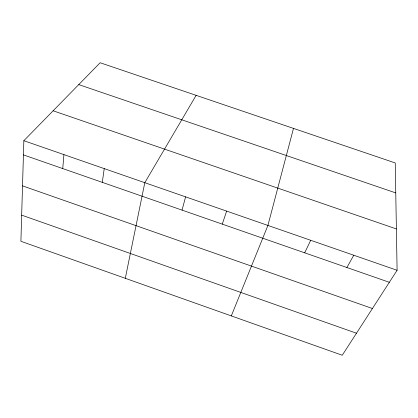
<?xml version="1.0" encoding="UTF-8"?>
<svg xmlns="http://www.w3.org/2000/svg" width="418" height="418" viewBox="0 0 418 418"><rect width="100%" height="100%" fill="white"/><g stroke="black" fill="none" stroke-linecap="round" stroke-linejoin="round"><path stroke-width="0.63" d="M23.847 140.704L20.9 241.29L342.264 355.253L397.1 270.279L395.245 162.947L100.137 62.747L23.847 140.704L397.1 270.279M62.742 168.574L63.928 154.618M102.279 182.342L104.244 168.611M125.301 278.31L144.8 182.692L196.136 95.346M293.493 128.399L267.917 225.433L231.311 315.904M182.044 210.118L185.597 196.852M222.277 224.126L226.634 211.1M304.691 252.822L310.715 240.287M346.888 267.515L353.774 255.236M78.751 84.598L395.762 192.907M53.128 110.78L396.384 228.939M23.429 154.89L389.341 282.302M22.525 185.869L372.428 308.51M21.668 215.139L356.481 333.219"/></g></svg>
